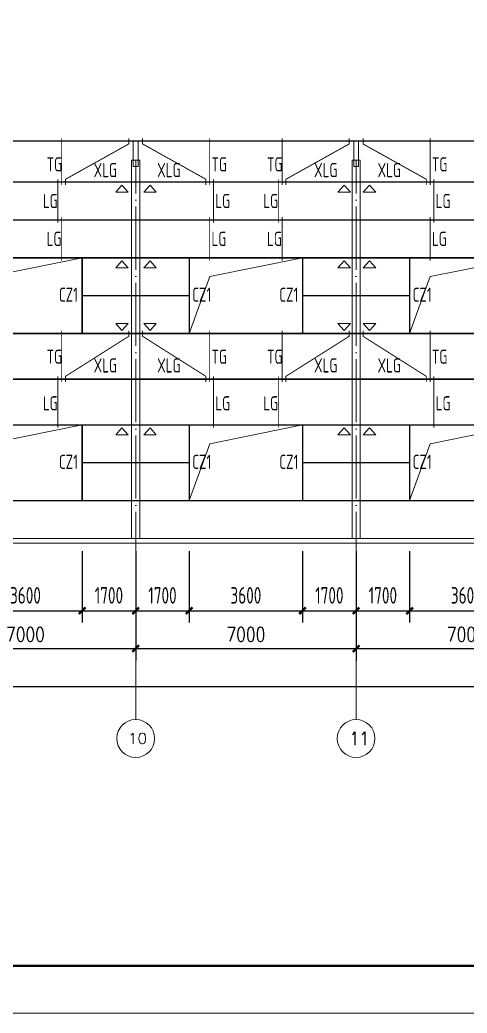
# Model space of a CAD drawing. Header units: millimetres. Extents: x 19781 to 898973, y -947928 to -267362.
# Drawn here: x 506534 to 520740, y -704231 to -672731 of the extents above; entities that cross this region are included whole.
import ezdxf

# ---------------------------------------------------------------- set-up
doc = ezdxf.new("R2010")
doc.units = ezdxf.units.MM
doc.header["$LTSCALE"] = 100
doc.linetypes.add('DOTE', pattern=[2.42, 2, -0.2, 0.02, -0.2])
doc.layers.get('0').update_dxf_attribs({"lineweight": 18})
for name, color, linetype, lineweight in [('10', 7, 'Continuous', 18), ('11000', 4, 'Continuous', 18), ('14', 2, 'Continuous', 18), ('AXIS', 3, 'Continuous', 18), ('AXIS_TEXT', 7, 'Continuous', 18), ('BORDER', 7, 'Continuous', 18), ('DOTE', 1, 'DOTE', 18), ('PUB_DIM', 3, 'Continuous', 18), ('数字', 3, 'Continuous', 20), ('构件号', 1, 'Continuous', 18), ('系杆支撑', 2, 'Continuous', 18)]:
    doc.layers.add(name, color=color, linetype=linetype, lineweight=lineweight)
doc.styles.add('_TCH_AXIS', font='complex.shx', dxfattribs={"bigfont": 'gbcbig.shx'})
doc.styles.add('COMPLEX', font='complex.shx', dxfattribs={"bigfont": 'gbcbig.shx'})
doc.styles.add('dim_font', font='simplex.shx', dxfattribs={"width": 0.8, "bigfont": 'gbcbig.shx'})
doc.styles.add('TSSD_REIN', font='tssdeng.shx', dxfattribs={"width": 0.7, "bigfont": 'hztxt.shx'})
doc.dimstyles.new('DIMN150', dxfattribs={"dimscale": 1.5, "dimtxt": 300, "dimasz": 1, "dimexe": 250, "dimexo": 300, "dimgap": 150, "dimtad": 1, "dimdec": 0, "dimzin": 0, "dimdsep": 46, "dimtxsty": 'dim_font', "dimblk": '_CAXARROW', "dimcen": 0.09, "dimdle": 2, "dimclrt": 7, "dimadec": 0, "dimazin": 0, "dimtfac": 1, "dimtdec": 0, "dimtix": 1, "dimtmove": 2, "dimatfit": 3, "dimfxl": 1, "dimtolj": 1, "dimtzin": 0, "dimarcsym": 0})

# ---------------------------------------------------------------- blocks, each defined once
blk = doc.blocks.new('_AXISO')
blk.add_circle((0, 0), 0.5)
at = {"layer": 'AXIS_TEXT', "style": 'COMPLEX', "width": 1.04167}
blk.add_attdef('A', (-0.25, -0.28), '', height=0.56, dxfattribs=at)
blk = doc.blocks.new('_DIMX')
blk.add_line((-150, 0), (150, 0))
blk.add_lwpolyline([(-70, -70, 50, 50, 0), (70, 70, 50, 50, 0)], format="xyseb")
blk = doc.blocks.new('*X1891')
at = {"layer": 'AXIS', "color": 0, "lineweight": -2, "transparency": 16777216}
for p, q in [((503213, -690783), (503213, -693045)), ((510213, -690783), (510213, -693045)), ((503215, -692670), (510212, -692670))]:
    blk.add_line(p, q, dxfattribs=at)
at = {"layer": 'AXIS', "color": 0, "lineweight": -2, "transparency": 16777216, "xscale": 1.5, "yscale": 1.5, "zscale": 1.5, "rotation": 180}
blk.add_blockref('_DIMX', (503213, -692670), dxfattribs=at)
at = {"layer": 'AXIS', "color": 0, "lineweight": -2, "transparency": 16777216, "xscale": 1.5, "yscale": 1.5, "zscale": 1.5}
blk.add_blockref('_DIMX', (510213, -692670), dxfattribs=at)
at = {"layer": 'AXIS', "color": 7, "transparency": 16777216, "insert": (506713, -692220), "char_height": 450, "width": 3805.71, "attachment_point": 5, "style": 'dim_font'}
blk.add_mtext('7000', dxfattribs=at)
blk = doc.blocks.new('_CAXARROW')
blk.add_hatch(color=0).paths.add_polyline_path([(0, 0), (-1, 0.125), (-1, -0.125)], flags=0)
blk = doc.blocks.new('*X1892')
at = {"layer": 'AXIS', "color": 0, "lineweight": -2, "transparency": 16777216}
for p, q in [((510213, -690783), (510213, -693045)), ((517213, -690783), (517213, -693045)), ((510215, -692670), (517212, -692670))]:
    blk.add_line(p, q, dxfattribs=at)
at = {"layer": 'AXIS', "color": 0, "lineweight": -2, "transparency": 16777216, "xscale": 1.5, "yscale": 1.5, "zscale": 1.5, "rotation": 180}
blk.add_blockref('_DIMX', (510213, -692670), dxfattribs=at)
at = {"layer": 'AXIS', "color": 0, "lineweight": -2, "transparency": 16777216, "xscale": 1.5, "yscale": 1.5, "zscale": 1.5}
blk.add_blockref('_DIMX', (517213, -692670), dxfattribs=at)
at = {"layer": 'AXIS', "color": 7, "transparency": 16777216, "insert": (513713, -692220), "char_height": 450, "width": 3805.71, "attachment_point": 5, "style": 'dim_font'}
blk.add_mtext('7000', dxfattribs=at)
blk = doc.blocks.new('*X1893')
at = {"layer": 'AXIS', "color": 0, "lineweight": -2, "transparency": 16777216}
for p, q in [((517213, -690783), (517213, -693045)), ((524213, -690783), (524213, -693045)), ((517215, -692670), (524212, -692670))]:
    blk.add_line(p, q, dxfattribs=at)
at = {"layer": 'AXIS', "color": 0, "lineweight": -2, "transparency": 16777216, "xscale": 1.5, "yscale": 1.5, "zscale": 1.5, "rotation": 180}
blk.add_blockref('_DIMX', (517213, -692670), dxfattribs=at)
at = {"layer": 'AXIS', "color": 0, "lineweight": -2, "transparency": 16777216, "xscale": 1.5, "yscale": 1.5, "zscale": 1.5}
blk.add_blockref('_DIMX', (524213, -692670), dxfattribs=at)
at = {"layer": 'AXIS', "color": 7, "transparency": 16777216, "insert": (520713, -692220), "char_height": 450, "width": 3805.71, "attachment_point": 5, "style": 'dim_font'}
blk.add_mtext('7000', dxfattribs=at)
blk = doc.blocks.new('*X1897')
at = {"layer": 'AXIS', "color": 0, "lineweight": -2, "transparency": 16777216}
for p, q in [((447213, -691083), (447213, -694245)), ((545213, -691083), (545213, -694245)), ((447215, -693870), (545212, -693870))]:
    blk.add_line(p, q, dxfattribs=at)
at = {"layer": 'AXIS', "color": 0, "lineweight": -2, "transparency": 16777216, "xscale": 1.5, "yscale": 1.5, "zscale": 1.5, "rotation": 180}
blk.add_blockref('_DIMX', (447213, -693870), dxfattribs=at)
at = {"layer": 'AXIS', "color": 0, "lineweight": -2, "transparency": 16777216, "xscale": 1.5, "yscale": 1.5, "zscale": 1.5}
blk.add_blockref('_DIMX', (545213, -693870), dxfattribs=at)
at = {"layer": 'AXIS', "color": 7, "transparency": 16777216, "insert": (496213, -693420), "char_height": 450, "width": 4834.29, "attachment_point": 5, "style": 'dim_font'}
blk.add_mtext('98000', dxfattribs=at)
blk = doc.blocks.new('*X1931')
at = {"layer": 'AXIS', "color": 0, "lineweight": -2, "transparency": 16777216}
for p, q in [((504913, -689583), (504913, -691845)), ((508513, -689583), (508513, -691845)), ((504915, -691470), (508512, -691470))]:
    blk.add_line(p, q, dxfattribs=at)
at = {"layer": 'AXIS', "color": 0, "lineweight": -2, "transparency": 16777216, "xscale": 1.5, "yscale": 1.5, "zscale": 1.5, "rotation": 180}
blk.add_blockref('_DIMX', (504913, -691470), dxfattribs=at)
at = {"layer": 'AXIS', "color": 0, "lineweight": -2, "transparency": 16777216, "xscale": 1.5, "yscale": 1.5, "zscale": 1.5}
blk.add_blockref('_DIMX', (508513, -691470), dxfattribs=at)
at = {"layer": 'AXIS', "color": 7, "transparency": 16777216, "insert": (506713, -690982), "char_height": 525, "width": 3885, "attachment_point": 5, "style": 'TSSD_REIN'}
blk.add_mtext('3600', dxfattribs=at)
blk = doc.blocks.new('*X1932')
at = {"layer": 'AXIS', "color": 0, "lineweight": -2, "transparency": 16777216}
for p, q in [((508513, -689583), (508513, -691845)), ((510213, -689583), (510213, -691845)), ((508515, -691470), (510212, -691470))]:
    blk.add_line(p, q, dxfattribs=at)
at = {"layer": 'AXIS', "color": 0, "lineweight": -2, "transparency": 16777216, "xscale": 1.5, "yscale": 1.5, "zscale": 1.5, "rotation": 180}
blk.add_blockref('_DIMX', (508513, -691470), dxfattribs=at)
at = {"layer": 'AXIS', "color": 0, "lineweight": -2, "transparency": 16777216, "xscale": 1.5, "yscale": 1.5, "zscale": 1.5}
blk.add_blockref('_DIMX', (510213, -691470), dxfattribs=at)
at = {"layer": 'AXIS', "color": 7, "transparency": 16777216, "insert": (509363, -690982), "char_height": 525, "width": 3727.5, "attachment_point": 5, "style": 'TSSD_REIN'}
blk.add_mtext('1700', dxfattribs=at)
blk = doc.blocks.new('*X1933')
at = {"layer": 'AXIS', "color": 0, "lineweight": -2, "transparency": 16777216}
for p, q in [((510213, -689583), (510213, -691845)), ((511913, -689583), (511913, -691845)), ((510215, -691470), (511912, -691470))]:
    blk.add_line(p, q, dxfattribs=at)
at = {"layer": 'AXIS', "color": 0, "lineweight": -2, "transparency": 16777216, "xscale": 1.5, "yscale": 1.5, "zscale": 1.5, "rotation": 180}
blk.add_blockref('_DIMX', (510213, -691470), dxfattribs=at)
at = {"layer": 'AXIS', "color": 0, "lineweight": -2, "transparency": 16777216, "xscale": 1.5, "yscale": 1.5, "zscale": 1.5}
blk.add_blockref('_DIMX', (511913, -691470), dxfattribs=at)
at = {"layer": 'AXIS', "color": 7, "transparency": 16777216, "insert": (511063, -690982), "char_height": 525, "width": 3727.5, "attachment_point": 5, "style": 'TSSD_REIN'}
blk.add_mtext('1700', dxfattribs=at)
blk = doc.blocks.new('*X1934')
at = {"layer": 'AXIS', "color": 0, "lineweight": -2, "transparency": 16777216}
for p, q in [((511913, -689583), (511913, -691845)), ((515513, -689583), (515513, -691845)), ((511915, -691470), (515512, -691470))]:
    blk.add_line(p, q, dxfattribs=at)
at = {"layer": 'AXIS', "color": 0, "lineweight": -2, "transparency": 16777216, "xscale": 1.5, "yscale": 1.5, "zscale": 1.5, "rotation": 180}
blk.add_blockref('_DIMX', (511913, -691470), dxfattribs=at)
at = {"layer": 'AXIS', "color": 0, "lineweight": -2, "transparency": 16777216, "xscale": 1.5, "yscale": 1.5, "zscale": 1.5}
blk.add_blockref('_DIMX', (515513, -691470), dxfattribs=at)
at = {"layer": 'AXIS', "color": 7, "transparency": 16777216, "insert": (513713, -690982), "char_height": 525, "width": 3885, "attachment_point": 5, "style": 'TSSD_REIN'}
blk.add_mtext('3600', dxfattribs=at)
blk = doc.blocks.new('*X1935')
at = {"layer": 'AXIS', "color": 0, "lineweight": -2, "transparency": 16777216}
for p, q in [((515513, -689583), (515513, -691845)), ((517213, -689583), (517213, -691845)), ((515515, -691470), (517212, -691470))]:
    blk.add_line(p, q, dxfattribs=at)
at = {"layer": 'AXIS', "color": 0, "lineweight": -2, "transparency": 16777216, "xscale": 1.5, "yscale": 1.5, "zscale": 1.5, "rotation": 180}
blk.add_blockref('_DIMX', (515513, -691470), dxfattribs=at)
at = {"layer": 'AXIS', "color": 0, "lineweight": -2, "transparency": 16777216, "xscale": 1.5, "yscale": 1.5, "zscale": 1.5}
blk.add_blockref('_DIMX', (517213, -691470), dxfattribs=at)
at = {"layer": 'AXIS', "color": 7, "transparency": 16777216, "insert": (516363, -690982), "char_height": 525, "width": 3727.5, "attachment_point": 5, "style": 'TSSD_REIN'}
blk.add_mtext('1700', dxfattribs=at)
blk = doc.blocks.new('*X1936')
at = {"layer": 'AXIS', "color": 0, "lineweight": -2, "transparency": 16777216}
for p, q in [((517213, -689583), (517213, -691845)), ((518913, -689583), (518913, -691845)), ((517215, -691470), (518912, -691470))]:
    blk.add_line(p, q, dxfattribs=at)
at = {"layer": 'AXIS', "color": 0, "lineweight": -2, "transparency": 16777216, "xscale": 1.5, "yscale": 1.5, "zscale": 1.5, "rotation": 180}
blk.add_blockref('_DIMX', (517213, -691470), dxfattribs=at)
at = {"layer": 'AXIS', "color": 0, "lineweight": -2, "transparency": 16777216, "xscale": 1.5, "yscale": 1.5, "zscale": 1.5}
blk.add_blockref('_DIMX', (518913, -691470), dxfattribs=at)
at = {"layer": 'AXIS', "color": 7, "transparency": 16777216, "insert": (518063, -690982), "char_height": 525, "width": 3727.5, "attachment_point": 5, "style": 'TSSD_REIN'}
blk.add_mtext('1700', dxfattribs=at)
blk = doc.blocks.new('*X1937')
at = {"layer": 'AXIS', "color": 0, "lineweight": -2, "transparency": 16777216}
for p, q in [((518913, -689583), (518913, -691845)), ((522513, -689583), (522513, -691845)), ((518915, -691470), (522512, -691470))]:
    blk.add_line(p, q, dxfattribs=at)
at = {"layer": 'AXIS', "color": 0, "lineweight": -2, "transparency": 16777216, "xscale": 1.5, "yscale": 1.5, "zscale": 1.5, "rotation": 180}
blk.add_blockref('_DIMX', (518913, -691470), dxfattribs=at)
at = {"layer": 'AXIS', "color": 0, "lineweight": -2, "transparency": 16777216, "xscale": 1.5, "yscale": 1.5, "zscale": 1.5}
blk.add_blockref('_DIMX', (522513, -691470), dxfattribs=at)
at = {"layer": 'AXIS', "color": 7, "transparency": 16777216, "insert": (520713, -690982), "char_height": 525, "width": 3885, "attachment_point": 5, "style": 'TSSD_REIN'}
blk.add_mtext('3600', dxfattribs=at)

msp = doc.modelspace()

# ---------------------------------------------------------------- linework, layer by layer
at = {"layer": '10', "ltscale": 100}
for points in [[(510083.21, -677176), (510343.21, -677176), (510343.21, -689176), (510083.21, -689176)], [(517083.21, -677176), (517343.21, -677176), (517343.21, -689176), (517083.21, -689176)]]:
    msp.add_lwpolyline(points, close=True, dxfattribs=at)
at = {"layer": '11000', "ltscale": 100}
msp.add_lwpolyline([(447013.21, -689176), (545413.21, -689176), (545713.21, -689326), (446713.21, -689326)], close=True, dxfattribs=at)
at = {"layer": '14', "ltscale": 100}
for p, q in [((505564.21, -680872), (508513.21, -680276)), ((512564.21, -680872), (515513.21, -680276)), ((519564.21, -680872), (522513.21, -680276)), ((511913.21, -682676), (512564.21, -680872)), ((518913.21, -682676), (519564.21, -680872)), ((505564.21, -686172), (508513.21, -685576)), ((512564.21, -686172), (515513.21, -685576)), ((519564.21, -686172), (522513.21, -685576)), ((511913.21, -687976), (512564.21, -686172)), ((518913.21, -687976), (519564.21, -686172))]:
    msp.add_line(p, q, dxfattribs=at)
for points in [[(510288.21, -677376), (510288.21, -676576), (510138.21, -676576), (510138.21, -677376)], [(517288.21, -677376), (517288.21, -676576), (517138.21, -676576), (517138.21, -677376)]]:
    msp.add_lwpolyline(points, close=True, dxfattribs=at)
at = {"layer": 'AXIS'}
for p, q in [((510213.21, -690333), (510213.21, -694920)), ((517213.21, -690333), (517213.21, -694920))]:
    msp.add_line(p, q, dxfattribs=at)
at = {"layer": 'BORDER'}
msp.add_lwpolyline([(431826, -704230.53), (431826, -641230.53), (565476, -641230.53), (565476, -704230.53)], close=True, dxfattribs=at)
msp.add_lwpolyline([(435576, -702730.53, 75, 75, 0), (435576, -642730.53, 75, 75, 0), (563976, -642730.53, 75, 75, 0), (563976, -702730.53, 75, 75, 0)], format="xyseb", close=True, dxfattribs=at)
at = {"layer": 'DOTE', "linetype": 'DOTE', "ltscale": 10}
for p, q in [((510213.21, -690333), (510213.21, -677176)), ((517213.21, -690333), (517213.21, -677176))]:
    msp.add_line(p, q, dxfattribs=at)
at = {"layer": 'PUB_DIM', "color": 6, "linetype": 'Continuous'}
for points in [[(509578.2, -678192), (509776.56, -677969.38), (509974.91, -678192)], [(510470.2, -678192), (510668.56, -677969.38), (510866.91, -678192)], [(516637.2, -678192), (516835.56, -677969.38), (517033.91, -678192)], [(517439.2, -678192), (517637.56, -677969.38), (517835.91, -678192)], [(509578.2, -680592), (509776.56, -680369.38), (509974.91, -680592)], [(510470.2, -680592), (510668.56, -680369.38), (510866.91, -680592)], [(516637.2, -680592), (516835.56, -680369.38), (517033.91, -680592)], [(517439.2, -680592), (517637.56, -680369.38), (517835.91, -680592)], [(509578.2, -682360), (509776.56, -682582.62), (509974.91, -682360)], [(510470.2, -682360), (510668.56, -682582.62), (510866.91, -682360)], [(516637.2, -682360), (516835.56, -682582.62), (517033.91, -682360)], [(517439.2, -682360), (517637.56, -682582.62), (517835.91, -682360)], [(509578.2, -685892), (509776.56, -685669.38), (509974.91, -685892)], [(510470.2, -685892), (510668.56, -685669.38), (510866.91, -685892)], [(516637.2, -685892), (516835.56, -685669.38), (517033.91, -685892)], [(517439.2, -685892), (517637.56, -685669.38), (517835.91, -685892)]]:
    msp.add_lwpolyline(points, close=True, dxfattribs=at)
at = {"layer": '构件号'}
for points in [[(545413.21, -676576, 45, 45, 0), (447013.21, -676576, 45, 45, 0)], [(545413.21, -677876, 45, 45, 0), (447013.21, -677876, 45, 45, 0)], [(545413.21, -679076, 45, 45, 0), (447013.21, -679076, 45, 45, 0)], [(545413.21, -680276, 45, 45, 0), (447013.21, -680276, 45, 45, 0)], [(508513.21, -682676, 45, 45, 0), (508513.21, -680276, 45, 45, 0)], [(511913.21, -682676, 45, 45, 0), (511913.21, -680276, 45, 45, 0)], [(515513.21, -682676, 45, 45, 0), (515513.21, -680276, 45, 45, 0)], [(518913.21, -682676, 45, 45, 0), (518913.21, -680276, 45, 45, 0)], [(511913.21, -681476, 45, 45, 0), (508513.21, -681476, 45, 45, 0)], [(518913.21, -681476, 45, 45, 0), (515513.21, -681476, 45, 45, 0)], [(545413.21, -682676, 45, 45, 0), (447013.21, -682676, 45, 45, 0)], [(545413.21, -684126, 45, 45, 0), (447013.21, -684126, 45, 45, 0)], [(530283.21, -685576, 45, 45, 0), (490143.21, -685576, 45, 45, 0)], [(508513.21, -687976, 45, 45, 0), (508513.21, -685576, 45, 45, 0)], [(511913.21, -687976, 45, 45, 0), (511913.21, -685576, 45, 45, 0)], [(515513.21, -687976, 45, 45, 0), (515513.21, -685576, 45, 45, 0)], [(518913.21, -687976, 45, 45, 0), (518913.21, -685576, 45, 45, 0)], [(511913.21, -686776, 45, 45, 0), (508513.21, -686776, 45, 45, 0)], [(518913.21, -686776, 45, 45, 0), (515513.21, -686776, 45, 45, 0)], [(530283.21, -687976, 45, 45, 0), (490143.21, -687976, 45, 45, 0)]]:
    msp.add_lwpolyline(points, format="xyseb", dxfattribs=at)
at = {"layer": '系杆支撑'}
for points in [[(507863.21, -677966.16, 30, 30, 0), (507863.21, -676486.19, 30, 30, 0)], [(509993.09, -676486.19, 30, 30, 0), (509993.09, -676665.81, 30, 30, 0), (507983.21, -677785.84, 30, 30, 0), (507983.21, -677966.16, 30, 30, 0)], [(510433.33, -676486.19, 30, 30, 0), (510433.33, -676665.81, 30, 30, 0), (512443.21, -677785.84, 30, 30, 0), (512443.21, -677966.16, 30, 30, 0)], [(512563.21, -677966.16, 30, 30, 0), (512563.21, -676486.19, 30, 30, 0)], [(514863.21, -677966.16, 30, 30, 0), (514863.21, -676486.19, 30, 30, 0)], [(516993.09, -676486.19, 30, 30, 0), (516993.09, -676665.81, 30, 30, 0), (514983.21, -677785.84, 30, 30, 0), (514983.21, -677966.16, 30, 30, 0)], [(517433.33, -676486.19, 30, 30, 0), (517433.33, -676665.81, 30, 30, 0), (519443.21, -677785.84, 30, 30, 0), (519443.21, -677966.16, 30, 30, 0)], [(519563.21, -677966.16, 30, 30, 0), (519563.21, -676486.19, 30, 30, 0)], [(507743.21, -679166.16, 30, 30, 0), (507743.21, -677786.19, 30, 30, 0)], [(512683.21, -679166.16, 30, 30, 0), (512683.21, -677786.19, 30, 30, 0)], [(514743.21, -679166.16, 30, 30, 0), (514743.21, -677786.19, 30, 30, 0)], [(519683.21, -679166.16, 30, 30, 0), (519683.21, -677786.19, 30, 30, 0)], [(507863.21, -680366.16, 30, 30, 0), (507863.21, -678986.19, 30, 30, 0)], [(512563.21, -680366.16, 30, 30, 0), (512563.21, -678986.19, 30, 30, 0)], [(514863.21, -680366.16, 30, 30, 0), (514863.21, -678986.19, 30, 30, 0)], [(519563.21, -680366.16, 30, 30, 0), (519563.21, -678986.19, 30, 30, 0)], [(507863.21, -684216.16, 30, 30, 0), (507863.21, -682586.19, 30, 30, 0)], [(509993.09, -682586.19, 30, 30, 0), (509993.09, -682765.81, 30, 30, 0), (507983.21, -684035.84, 30, 30, 0), (507983.21, -684216.16, 30, 30, 0)], [(510433.33, -682586.19, 30, 30, 0), (510433.33, -682765.81, 30, 30, 0), (512443.21, -684035.84, 30, 30, 0), (512443.21, -684216.16, 30, 30, 0)], [(512563.21, -684216.16, 30, 30, 0), (512563.21, -682586.19, 30, 30, 0)], [(514863.21, -684216.16, 30, 30, 0), (514863.21, -682586.19, 30, 30, 0)], [(516993.09, -682586.19, 30, 30, 0), (516993.09, -682765.81, 30, 30, 0), (514983.21, -684035.84, 30, 30, 0), (514983.21, -684216.16, 30, 30, 0)], [(517433.33, -682586.19, 30, 30, 0), (517433.33, -682765.81, 30, 30, 0), (519443.21, -684035.84, 30, 30, 0), (519443.21, -684216.16, 30, 30, 0)], [(519563.21, -684216.16, 30, 30, 0), (519563.21, -682586.19, 30, 30, 0)], [(507743.21, -685666.16, 30, 30, 0), (507743.21, -684036.19, 30, 30, 0)], [(512683.21, -685666.16, 30, 30, 0), (512683.21, -684036.19, 30, 30, 0)], [(514743.21, -685666.16, 30, 30, 0), (514743.21, -684036.19, 30, 30, 0)], [(519683.21, -685666.16, 30, 30, 0), (519683.21, -684036.19, 30, 30, 0)]]:
    msp.add_lwpolyline(points, format="xyseb", dxfattribs=at)

# ---------------------------------------------------------------- block references
at = {"layer": 'AXIS'}
ref = msp.add_blockref('_AXISO', (510213.21, -695520), dxfattribs=dict(at, xscale=1200, yscale=1200, zscale=1200))
ref.add_attrib('A', '10', (509969.78, -695690.4), dxfattribs={"layer": 'AXIS_TEXT', "height": 340.802, "style": '_TCH_AXIS', "width": 1.03448})
ref = msp.add_blockref('_AXISO', (517213.21, -695520), dxfattribs=dict(at, xscale=1200, yscale=1200, zscale=1200))
ref.add_attrib('A', '11', (517005.66, -695727.55), dxfattribs={"layer": 'AXIS_TEXT', "height": 415.091, "style": '_TCH_AXIS', "width": 0.875})

# ---------------------------------------------------------------- texts
at = {"layer": '数字', "ltscale": 100, "style": 'TSSD_REIN', "width": 0.7}
for s, p in [('TG', (507384.58, -677537.78)), ('TG', (512620.58, -677537.78)), ('TG', (514384.58, -677537.78)), ('TG', (519620.58, -677537.78)), ('XLG', (508877.79, -677720.43)), ('XLG', (510895.79, -677720.43)), ('XLG', (515877.79, -677720.43)), ('XLG', (517895.79, -677720.43)), ('LG', (507264.58, -678699.78)), ('LG', (512740.58, -678699.78)), ('LG', (514264.58, -678699.78)), ('LG', (519740.58, -678699.78)), ('LG', (507384.58, -679899.78)), ('LG', (512620.58, -679899.78)), ('LG', (514384.58, -679899.78)), ('LG', (519620.58, -679899.78)), ('CZ1', (507774.2, -681672.62)), ('CZ1', (512008.2, -681672.62)), ('CZ1', (514774.2, -681672.62)), ('CZ1', (519008.2, -681672.62)), ('TG', (507384.58, -683637.78)), ('TG', (512620.58, -683637.78)), ('TG', (514384.58, -683637.78)), ('TG', (519620.58, -683637.78)), ('XLG', (508877.79, -683914.43)), ('XLG', (510895.79, -683914.43)), ('XLG', (515877.79, -683914.43)), ('XLG', (517895.79, -683914.43)), ('LG', (507264.58, -685115.78)), ('LG', (512740.58, -685115.78)), ('LG', (514264.58, -685115.78)), ('LG', (519740.58, -685115.78)), ('CZ1', (507774.2, -686972.62)), ('CZ1', (512008.2, -686972.62)), ('CZ1', (514774.2, -686972.62)), ('CZ1', (519008.2, -686972.62))]:
    msp.add_text(s, height=450, dxfattribs=at).set_placement(p)

# ---------------------------------------------------------------- dimensions: what is measured, and where the dimension line sits
at = {"layer": 'AXIS'}
for base, p1, p2, override, picture, middle in [((508513.21, -691470), (504913.21, -689133), (508513.21, -689133), {"dimtxt": 350, "dimtxsty": 'TSSD_REIN', "dimsah": 1, "dimtzin": 0}, '*X1931', (506713.21, -690982.5)), ((510213.21, -691470), (508513.21, -689133), (510213.21, -689133), {"dimtxt": 350, "dimtxsty": 'TSSD_REIN', "dimsah": 1, "dimtzin": 0}, '*X1932', (509363.21, -690982.5)), ((511913.21, -691470), (510213.21, -689133), (511913.21, -689133), {"dimtxt": 350, "dimtxsty": 'TSSD_REIN', "dimsah": 1, "dimtzin": 0}, '*X1933', (511063.21, -690982.5)), ((515513.21, -691470), (511913.21, -689133), (515513.21, -689133), {"dimtxt": 350, "dimtxsty": 'TSSD_REIN', "dimsah": 1, "dimtzin": 0}, '*X1934', (513713.21, -690982.5)), ((517213.21, -691470), (515513.21, -689133), (517213.21, -689133), {"dimtxt": 350, "dimtxsty": 'TSSD_REIN', "dimsah": 1, "dimtzin": 0}, '*X1935', (516363.21, -690982.5)), ((518913.21, -691470), (517213.21, -689133), (518913.21, -689133), {"dimtxt": 350, "dimtxsty": 'TSSD_REIN', "dimsah": 1, "dimtzin": 0}, '*X1936', (518063.21, -690982.5)), ((522513.21, -691470), (518913.21, -689133), (522513.21, -689133), {"dimtxt": 350, "dimtxsty": 'TSSD_REIN', "dimsah": 1, "dimtzin": 0}, '*X1937', (520713.21, -690982.5)), ((510213.21, -692670), (503213.21, -690333), (510213.21, -690333), {"dimsah": 1, "dimtzin": 0}, '*X1891', (506713.21, -692220)), ((517213.21, -692670), (510213.21, -690333), (517213.21, -690333), {"dimsah": 1, "dimtzin": 0}, '*X1892', (513713.21, -692220)), ((524213.21, -692670), (517213.21, -690333), (524213.21, -690333), {"dimsah": 1, "dimtzin": 0}, '*X1893', (520713.21, -692220)), ((545213.21, -693870), (447213.21, -690633), (545213.21, -690633), {"dimsah": 1, "dimtzin": 0}, '*X1897', (496213.21, -693420))]:
    dim = msp.add_linear_dim(base=base, p1=p1, p2=p2, dimstyle='DIMN150', override=override, dxfattribs=at)
    dim.commit()
    dim.dimension.update_dxf_attribs({"geometry": picture, "text_midpoint": middle})

doc.saveas('drawing.dxf')
